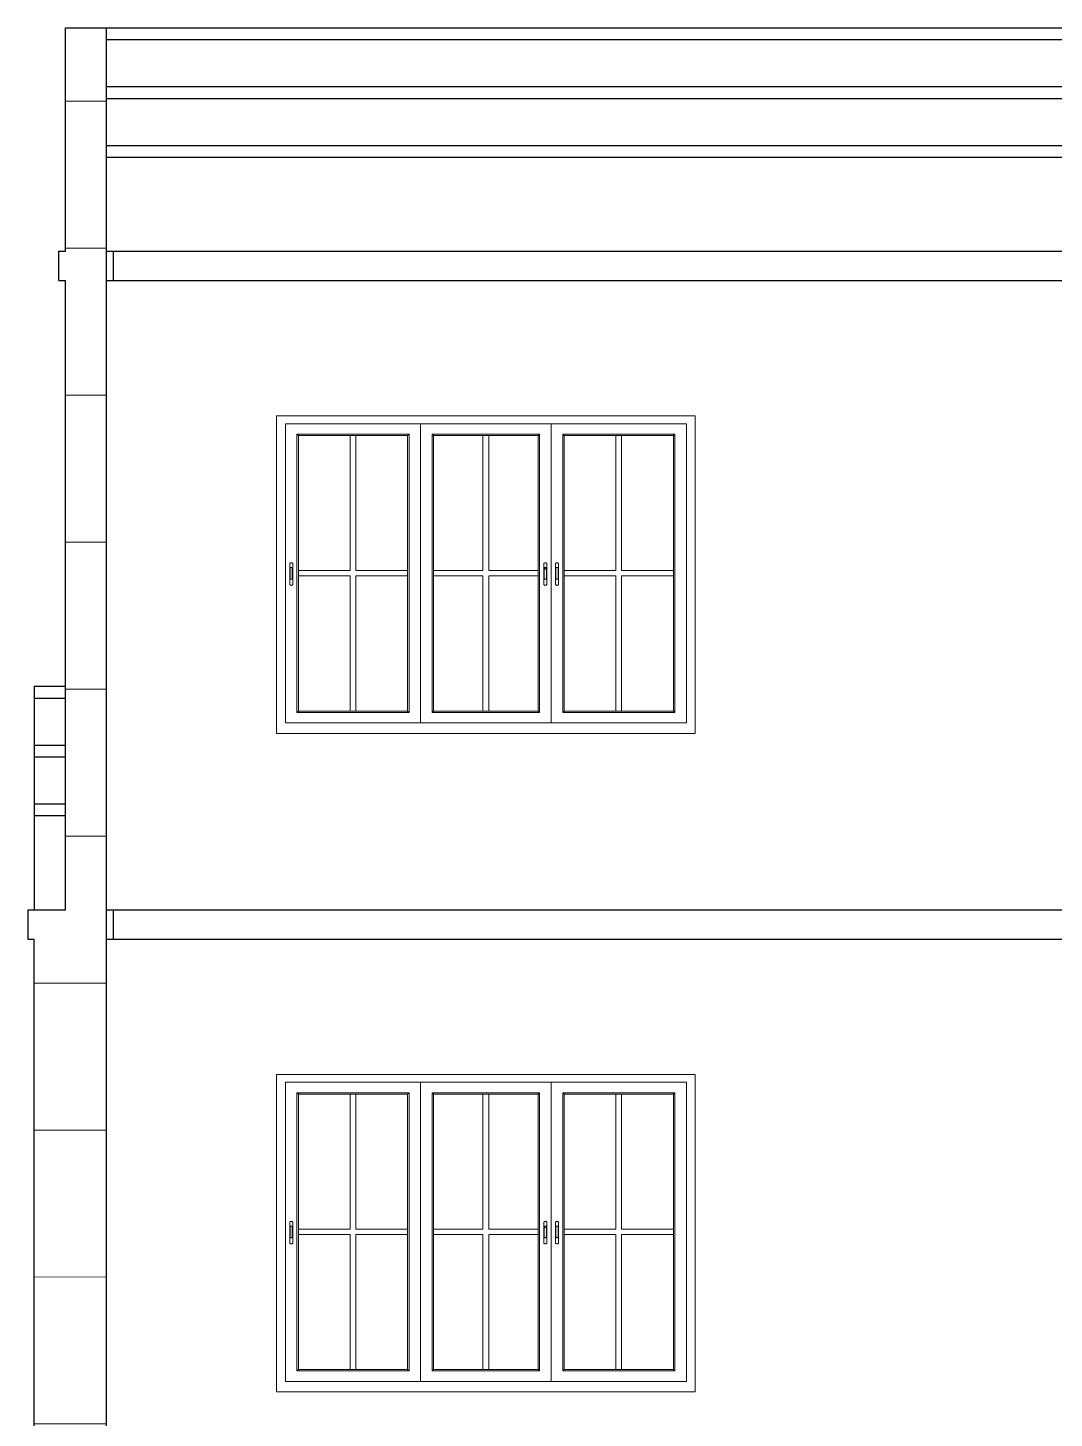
# Model space of a CAD drawing. Header units: inches. Extents: x -5142662 to -4941318, y -3361958 to -3160563.
# Drawn here: x -4998913.4 to -4998738.8, y -3261000.4 to -3260763.9 of the extents above; entities that cross this region are included whole.
import ezdxf

# ---------------------------------------------------------------- set-up
doc = ezdxf.new("R2010")
doc.units = ezdxf.units.IN
doc.header["$LTSCALE"] = 2
doc.header["$MEASUREMENT"] = 0
doc.linetypes.add('ACAD_ISO02W100', pattern=[15, 12, -3])
doc.layers.get('0').update_dxf_attribs({"linetype": 'CONTINUOUS'})
doc.layers.add('HATCH', color=60, linetype='ACAD_ISO02W100', lineweight=13)
doc.layers.add('window', color=4, linetype='CONTINUOUS', lineweight=13)

msp = doc.modelspace()

# ---------------------------------------------------------------- hatches: boundary and pattern name
at = {"layer": 'HATCH', "transparency": 33554661}
h = msp.add_hatch(dxfattribs=at)
h.set_pattern_fill('ANSI37', color=256, scale=200, angle=45)
h.set_pattern_definition([(90, (6503.708, 1998.61), (-25, 0), []), (180, (6503.708, 1998.61), (-4e-15, -25), [])])
h.paths.add_polyline_path([(-4998900, -3260913.91), (-4998900, -3260763.91), (-4998907.01, -3260763.91), (-4998907.01, -3260801.91), (-4998908.12, -3260801.91), (-4998908.12, -3260806.91), (-4998907.01, -3260806.91), (-4998907.01, -3260913.91), (-4998913.41, -3260913.91), (-4998913.41, -3260918.91), (-4998912.31, -3260918.91), (-4998912.31, -3261025.91), (-4998912.31, -3261137.91), (-4998900, -3261137.91), (-4998900, -3261025.91)])

# ---------------------------------------------------------------- linework, layer by layer
at = {"ltscale": 0.5}
for p, q in [((-4998907.01, -3260801.91), (-4998907.01, -3260763.91)), ((-4998907.01, -3260763.91), (-4998568.28, -3260763.91)), ((-4998900, -3260801.91), (-4998900, -3260763.91)), ((-4998900, -3260765.91), (-4998568.28, -3260765.91)), ((-4998900, -3260773.91), (-4998568.28, -3260773.91)), ((-4998900, -3260775.91), (-4998568.28, -3260775.91)), ((-4998900, -3260783.91), (-4998568.28, -3260783.91)), ((-4998900, -3260785.91), (-4998568.28, -3260785.91)), ((-4998908.12, -3260801.91), (-4998907.01, -3260801.91)), ((-4998908.12, -3260806.91), (-4998908.12, -3260801.91)), ((-4998900, -3260801.91), (-4998564.1, -3260801.91)), ((-4998900, -3260913.91), (-4998900, -3260801.91)), ((-4998898.89, -3260801.91), (-4998898.89, -3260806.91)), ((-4998908.12, -3260806.91), (-4998907.01, -3260806.91)), ((-4998907.01, -3260913.91), (-4998907.01, -3260806.91)), ((-4998900, -3260806.91), (-4998564.1, -3260806.91)), ((-4998912.31, -3260875.91), (-4998907.01, -3260875.91)), ((-4998912.31, -3260875.91), (-4998912.31, -3260913.91)), ((-4998912.31, -3260877.91), (-4998907.01, -3260877.91)), ((-4998912.31, -3260885.91), (-4998907.01, -3260885.91)), ((-4998912.31, -3260887.91), (-4998907.01, -3260887.91)), ((-4998912.31, -3260895.91), (-4998907.01, -3260895.91)), ((-4998912.31, -3260897.91), (-4998907.01, -3260897.91)), ((-4998913.41, -3260913.91), (-4998907.01, -3260913.91)), ((-4998913.41, -3260913.91), (-4998913.41, -3260918.91)), ((-4998900, -3260913.91), (-4998564.1, -3260913.91)), ((-4998900, -3261025.91), (-4998900, -3260913.91)), ((-4998898.89, -3260913.91), (-4998898.89, -3260918.91)), ((-4998913.41, -3260918.91), (-4998912.31, -3260918.91)), ((-4998912.31, -3261025.91), (-4998912.31, -3260918.91)), ((-4998900, -3260918.91), (-4998564.1, -3260918.91))]:
    msp.add_line(p, q, dxfattribs=at)
at = {"layer": 'window'}
for p, q in [((-4998871.08, -3260883.91), (-4998871.08, -3260829.91)), ((-4998799.85, -3260829.91), (-4998871.08, -3260829.91)), ((-4998869.58, -3260882.14), (-4998869.58, -3260831.25)), ((-4998801.35, -3260831.25), (-4998869.58, -3260831.25)), ((-4998846.58, -3260831.25), (-4998846.58, -3260882.14)), ((-4998824.35, -3260831.25), (-4998824.35, -3260882.14)), ((-4998801.35, -3260831.25), (-4998801.35, -3260882.14)), ((-4998799.85, -3260883.91), (-4998799.85, -3260829.91)), ((-4998867.62, -3260880.34), (-4998867.62, -3260833.05)), ((-4998867.62, -3260833.05), (-4998848.54, -3260833.05)), ((-4998867.37, -3260833.27), (-4998867.62, -3260833.05)), ((-4998867.37, -3260880.11), (-4998867.37, -3260833.27)), ((-4998848.79, -3260833.27), (-4998867.37, -3260833.27)), ((-4998858.57, -3260833.27), (-4998858.57, -3260856.24)), ((-4998857.59, -3260833.27), (-4998857.59, -3260856.24)), ((-4998848.79, -3260833.27), (-4998848.54, -3260833.05)), ((-4998848.79, -3260833.27), (-4998848.79, -3260880.11)), ((-4998848.54, -3260833.05), (-4998848.54, -3260880.34)), ((-4998826.32, -3260833.05), (-4998844.62, -3260833.05)), ((-4998844.62, -3260833.05), (-4998844.62, -3260880.34)), ((-4998844.37, -3260833.27), (-4998844.62, -3260833.05)), ((-4998844.37, -3260833.27), (-4998844.37, -3260880.11)), ((-4998844.37, -3260833.27), (-4998826.56, -3260833.27)), ((-4998835.96, -3260833.27), (-4998835.96, -3260856.24)), ((-4998834.98, -3260833.27), (-4998834.98, -3260856.24)), ((-4998826.56, -3260833.27), (-4998826.32, -3260833.05)), ((-4998826.56, -3260880.11), (-4998826.56, -3260833.27)), ((-4998826.32, -3260880.34), (-4998826.32, -3260833.05)), ((-4998822.39, -3260880.34), (-4998822.39, -3260833.05)), ((-4998822.39, -3260833.05), (-4998803.32, -3260833.05)), ((-4998822.14, -3260833.27), (-4998822.39, -3260833.05)), ((-4998822.14, -3260880.11), (-4998822.14, -3260833.27)), ((-4998803.56, -3260833.27), (-4998822.14, -3260833.27)), ((-4998813.34, -3260833.27), (-4998813.34, -3260856.24)), ((-4998812.36, -3260833.27), (-4998812.36, -3260856.24)), ((-4998803.56, -3260833.27), (-4998803.32, -3260833.05)), ((-4998803.56, -3260833.27), (-4998803.56, -3260880.11)), ((-4998803.32, -3260833.05), (-4998803.32, -3260880.34)), ((-4998868.85, -3260855.09), (-4998868.84, -3260855.06)), ((-4998868.85, -3260855.12), (-4998868.84, -3260855.06)), ((-4998868.84, -3260855.06), (-4998868.82, -3260855.02)), ((-4998868.82, -3260855.02), (-4998868.8, -3260854.99)), ((-4998868.78, -3260854.97), (-4998868.8, -3260854.99)), ((-4998868.74, -3260854.95), (-4998868.78, -3260854.97)), ((-4998868.74, -3260854.95), (-4998868.71, -3260854.93)), ((-4998868.67, -3260854.91), (-4998868.71, -3260854.93)), ((-4998868.63, -3260854.91), (-4998868.67, -3260854.91)), ((-4998868.58, -3260854.9), (-4998868.63, -3260854.91)), ((-4998868.54, -3260854.91), (-4998868.58, -3260854.9)), ((-4998868.54, -3260854.91), (-4998868.5, -3260854.91)), ((-4998868.5, -3260854.91), (-4998868.46, -3260854.93)), ((-4998868.46, -3260854.93), (-4998868.43, -3260854.95)), ((-4998868.43, -3260854.95), (-4998868.39, -3260854.97)), ((-4998868.39, -3260854.97), (-4998868.37, -3260854.99)), ((-4998868.34, -3260855.02), (-4998868.37, -3260854.99)), ((-4998868.33, -3260855.06), (-4998868.34, -3260855.02)), ((-4998868.32, -3260855.09), (-4998868.33, -3260855.06)), ((-4998825.61, -3260855.06), (-4998825.62, -3260855.09)), ((-4998825.59, -3260855.02), (-4998825.61, -3260855.06)), ((-4998825.57, -3260854.99), (-4998825.59, -3260855.02)), ((-4998825.54, -3260854.97), (-4998825.57, -3260854.99)), ((-4998825.51, -3260854.95), (-4998825.54, -3260854.97)), ((-4998825.47, -3260854.93), (-4998825.51, -3260854.95)), ((-4998825.43, -3260854.91), (-4998825.47, -3260854.93)), ((-4998825.39, -3260854.91), (-4998825.43, -3260854.91)), ((-4998825.35, -3260854.9), (-4998825.39, -3260854.91)), ((-4998825.31, -3260854.91), (-4998825.35, -3260854.9)), ((-4998825.27, -3260854.91), (-4998825.31, -3260854.91)), ((-4998825.23, -3260854.93), (-4998825.27, -3260854.91)), ((-4998825.19, -3260854.95), (-4998825.23, -3260854.93)), ((-4998825.16, -3260854.97), (-4998825.19, -3260854.95)), ((-4998825.13, -3260854.99), (-4998825.16, -3260854.97)), ((-4998825.11, -3260855.02), (-4998825.13, -3260854.99)), ((-4998825.09, -3260855.06), (-4998825.11, -3260855.02)), ((-4998825.08, -3260855.09), (-4998825.09, -3260855.06)), ((-4998825.08, -3260855.12), (-4998825.09, -3260855.06)), ((-4998823.63, -3260855.12), (-4998823.61, -3260855.06)), ((-4998823.62, -3260855.09), (-4998823.61, -3260855.06)), ((-4998823.61, -3260855.06), (-4998823.6, -3260855.02)), ((-4998823.6, -3260855.02), (-4998823.58, -3260854.99)), ((-4998823.55, -3260854.97), (-4998823.58, -3260854.99)), ((-4998823.52, -3260854.95), (-4998823.55, -3260854.97)), ((-4998823.52, -3260854.95), (-4998823.48, -3260854.93)), ((-4998823.44, -3260854.91), (-4998823.48, -3260854.93)), ((-4998823.4, -3260854.91), (-4998823.44, -3260854.91)), ((-4998823.36, -3260854.9), (-4998823.4, -3260854.91)), ((-4998823.32, -3260854.91), (-4998823.36, -3260854.9)), ((-4998823.32, -3260854.91), (-4998823.27, -3260854.91)), ((-4998823.27, -3260854.91), (-4998823.23, -3260854.93)), ((-4998823.23, -3260854.93), (-4998823.2, -3260854.95)), ((-4998823.2, -3260854.95), (-4998823.17, -3260854.97)), ((-4998823.17, -3260854.97), (-4998823.14, -3260854.99)), ((-4998823.12, -3260855.02), (-4998823.14, -3260854.99)), ((-4998823.1, -3260855.06), (-4998823.12, -3260855.02)), ((-4998823.09, -3260855.09), (-4998823.1, -3260855.06)), ((-4998868.85, -3260855.12), (-4998868.85, -3260855.09)), ((-4998868.85, -3260858.52), (-4998868.85, -3260855.12)), ((-4998868.76, -3260855.82), (-4998868.77, -3260855.84)), ((-4998868.77, -3260855.84), (-4998868.77, -3260857.55)), ((-4998868.75, -3260855.78), (-4998868.76, -3260855.8)), ((-4998868.76, -3260855.8), (-4998868.76, -3260855.82)), ((-4998868.73, -3260855.76), (-4998868.75, -3260855.78)), ((-4998868.71, -3260855.74), (-4998868.73, -3260855.76)), ((-4998868.69, -3260855.72), (-4998868.71, -3260855.74)), ((-4998868.67, -3260855.71), (-4998868.69, -3260855.72)), ((-4998868.64, -3260855.7), (-4998868.67, -3260855.71)), ((-4998868.61, -3260855.7), (-4998868.64, -3260855.7)), ((-4998868.58, -3260855.69), (-4998868.61, -3260855.7)), ((-4998868.56, -3260855.7), (-4998868.58, -3260855.69)), ((-4998868.53, -3260855.7), (-4998868.56, -3260855.7)), ((-4998868.5, -3260855.71), (-4998868.53, -3260855.7)), ((-4998868.48, -3260855.72), (-4998868.5, -3260855.71)), ((-4998868.46, -3260855.74), (-4998868.48, -3260855.72)), ((-4998868.44, -3260855.76), (-4998868.46, -3260855.74)), ((-4998868.42, -3260855.78), (-4998868.44, -3260855.76)), ((-4998868.41, -3260855.8), (-4998868.42, -3260855.78)), ((-4998868.41, -3260855.82), (-4998868.41, -3260855.8)), ((-4998868.4, -3260855.84), (-4998868.41, -3260855.82)), ((-4998868.4, -3260857.55), (-4998868.4, -3260855.84)), ((-4998868.32, -3260855.09), (-4998868.31, -3260855.12)), ((-4998868.31, -3260855.12), (-4998868.31, -3260858.52)), ((-4998867.37, -3260856.24), (-4998858.57, -3260856.24)), ((-4998867.37, -3260857.14), (-4998858.57, -3260857.14)), ((-4998858.57, -3260857.14), (-4998858.57, -3260880.11)), ((-4998857.59, -3260856.24), (-4998848.79, -3260856.24)), ((-4998857.59, -3260857.14), (-4998848.79, -3260857.14)), ((-4998857.59, -3260857.14), (-4998857.59, -3260880.11)), ((-4998835.96, -3260856.24), (-4998844.37, -3260856.24)), ((-4998835.96, -3260857.14), (-4998844.37, -3260857.14)), ((-4998835.96, -3260857.14), (-4998835.96, -3260880.11)), ((-4998826.56, -3260856.24), (-4998834.98, -3260856.24)), ((-4998834.98, -3260857.14), (-4998834.98, -3260880.11)), ((-4998826.56, -3260857.14), (-4998834.98, -3260857.14)), ((-4998825.62, -3260855.09), (-4998825.62, -3260855.12)), ((-4998825.62, -3260855.12), (-4998825.62, -3260858.52)), ((-4998825.53, -3260855.82), (-4998825.52, -3260855.8)), ((-4998825.53, -3260855.84), (-4998825.53, -3260855.82)), ((-4998825.53, -3260856.09), (-4998825.53, -3260855.84)), ((-4998825.53, -3260856.07), (-4998825.52, -3260856.05)), ((-4998825.53, -3260856.09), (-4998825.53, -3260856.07)), ((-4998825.53, -3260857.55), (-4998825.53, -3260856.09)), ((-4998825.52, -3260855.8), (-4998825.51, -3260855.78)), ((-4998825.52, -3260856.05), (-4998825.51, -3260856.02)), ((-4998825.51, -3260855.78), (-4998825.5, -3260855.76)), ((-4998825.51, -3260856.02), (-4998825.5, -3260856)), ((-4998825.5, -3260855.76), (-4998825.48, -3260855.74)), ((-4998825.5, -3260856), (-4998825.48, -3260855.99)), ((-4998825.48, -3260855.74), (-4998825.46, -3260855.72)), ((-4998825.48, -3260855.99), (-4998825.46, -3260855.97)), ((-4998825.46, -3260855.72), (-4998825.43, -3260855.71)), ((-4998825.46, -3260855.97), (-4998825.43, -3260855.96)), ((-4998825.43, -3260855.71), (-4998825.4, -3260855.7)), ((-4998825.43, -3260855.96), (-4998825.4, -3260855.95)), ((-4998825.4, -3260855.7), (-4998825.38, -3260855.7)), ((-4998825.4, -3260855.95), (-4998825.38, -3260855.94)), ((-4998825.38, -3260855.7), (-4998825.35, -3260855.69)), ((-4998825.38, -3260855.94), (-4998825.35, -3260855.94)), ((-4998825.35, -3260855.69), (-4998825.32, -3260855.7)), ((-4998825.35, -3260855.94), (-4998825.32, -3260855.94)), ((-4998825.32, -3260855.7), (-4998825.29, -3260855.7)), ((-4998825.32, -3260855.94), (-4998825.29, -3260855.95)), ((-4998825.29, -3260855.7), (-4998825.27, -3260855.71)), ((-4998825.29, -3260855.95), (-4998825.27, -3260855.96)), ((-4998825.27, -3260855.71), (-4998825.24, -3260855.72)), ((-4998825.27, -3260855.96), (-4998825.24, -3260855.97)), ((-4998825.24, -3260855.72), (-4998825.22, -3260855.74)), ((-4998825.24, -3260855.97), (-4998825.22, -3260855.99)), ((-4998825.22, -3260855.74), (-4998825.2, -3260855.76)), ((-4998825.22, -3260855.99), (-4998825.2, -3260856)), ((-4998825.2, -3260855.76), (-4998825.19, -3260855.78)), ((-4998825.2, -3260856), (-4998825.19, -3260856.02)), ((-4998825.19, -3260855.78), (-4998825.18, -3260855.8)), ((-4998825.19, -3260856.02), (-4998825.18, -3260856.05)), ((-4998825.18, -3260855.8), (-4998825.17, -3260855.82)), ((-4998825.18, -3260856.05), (-4998825.17, -3260856.07)), ((-4998825.17, -3260855.82), (-4998825.17, -3260855.84)), ((-4998825.17, -3260857.55), (-4998825.17, -3260855.84)), ((-4998825.17, -3260856.07), (-4998825.17, -3260856.09)), ((-4998825.08, -3260855.12), (-4998825.08, -3260855.09)), ((-4998825.08, -3260858.52), (-4998825.08, -3260855.12)), ((-4998823.63, -3260855.12), (-4998823.62, -3260855.09)), ((-4998823.63, -3260858.52), (-4998823.63, -3260855.12)), ((-4998823.53, -3260855.8), (-4998823.54, -3260855.82)), ((-4998823.54, -3260855.82), (-4998823.54, -3260855.84)), ((-4998823.54, -3260855.84), (-4998823.54, -3260857.55)), ((-4998823.52, -3260855.78), (-4998823.53, -3260855.8)), ((-4998823.5, -3260855.76), (-4998823.52, -3260855.78)), ((-4998823.49, -3260855.74), (-4998823.5, -3260855.76)), ((-4998823.46, -3260855.72), (-4998823.49, -3260855.74)), ((-4998823.44, -3260855.71), (-4998823.46, -3260855.72)), ((-4998823.41, -3260855.7), (-4998823.44, -3260855.71)), ((-4998823.39, -3260855.7), (-4998823.41, -3260855.7)), ((-4998823.36, -3260855.69), (-4998823.39, -3260855.7)), ((-4998823.33, -3260855.7), (-4998823.36, -3260855.69)), ((-4998823.3, -3260855.7), (-4998823.33, -3260855.7)), ((-4998823.28, -3260855.71), (-4998823.3, -3260855.7)), ((-4998823.25, -3260855.72), (-4998823.28, -3260855.71)), ((-4998823.23, -3260855.74), (-4998823.25, -3260855.72)), ((-4998823.21, -3260855.76), (-4998823.23, -3260855.74)), ((-4998823.2, -3260855.78), (-4998823.21, -3260855.76)), ((-4998823.18, -3260855.8), (-4998823.2, -3260855.78)), ((-4998823.18, -3260855.82), (-4998823.18, -3260855.8)), ((-4998823.18, -3260855.84), (-4998823.18, -3260855.82)), ((-4998823.18, -3260857.55), (-4998823.18, -3260855.84)), ((-4998823.09, -3260855.09), (-4998823.09, -3260855.12)), ((-4998823.09, -3260855.12), (-4998823.09, -3260858.52)), ((-4998822.14, -3260856.24), (-4998813.34, -3260856.24)), ((-4998822.14, -3260857.14), (-4998813.34, -3260857.14)), ((-4998813.34, -3260857.14), (-4998813.34, -3260880.11)), ((-4998812.36, -3260856.24), (-4998803.56, -3260856.24)), ((-4998812.36, -3260857.14), (-4998803.56, -3260857.14)), ((-4998812.36, -3260857.14), (-4998812.36, -3260880.11)), ((-4998868.85, -3260858.55), (-4998868.85, -3260858.52)), ((-4998868.84, -3260858.58), (-4998868.85, -3260858.55)), ((-4998868.84, -3260858.58), (-4998868.82, -3260858.62)), ((-4998868.82, -3260858.62), (-4998868.8, -3260858.65)), ((-4998868.8, -3260858.65), (-4998868.78, -3260858.67)), ((-4998868.74, -3260858.69), (-4998868.78, -3260858.67)), ((-4998868.76, -3260857.57), (-4998868.77, -3260857.55)), ((-4998868.76, -3260857.6), (-4998868.76, -3260857.57)), ((-4998868.75, -3260857.62), (-4998868.76, -3260857.6)), ((-4998868.73, -3260857.64), (-4998868.75, -3260857.62)), ((-4998868.71, -3260858.71), (-4998868.74, -3260858.69)), ((-4998868.71, -3260857.65), (-4998868.73, -3260857.64)), ((-4998868.69, -3260857.67), (-4998868.71, -3260857.65)), ((-4998868.71, -3260858.71), (-4998868.67, -3260858.73)), ((-4998868.67, -3260857.68), (-4998868.69, -3260857.67)), ((-4998868.64, -3260857.69), (-4998868.67, -3260857.68)), ((-4998868.63, -3260858.73), (-4998868.67, -3260858.73)), ((-4998868.61, -3260857.7), (-4998868.64, -3260857.69)), ((-4998868.58, -3260858.74), (-4998868.63, -3260858.73)), ((-4998868.58, -3260857.7), (-4998868.61, -3260857.7)), ((-4998868.56, -3260857.7), (-4998868.58, -3260857.7)), ((-4998868.58, -3260858.74), (-4998868.54, -3260858.73)), ((-4998868.53, -3260857.69), (-4998868.56, -3260857.7)), ((-4998868.54, -3260858.73), (-4998868.5, -3260858.73)), ((-4998868.5, -3260857.68), (-4998868.53, -3260857.69)), ((-4998868.48, -3260857.67), (-4998868.5, -3260857.68)), ((-4998868.46, -3260858.71), (-4998868.5, -3260858.73)), ((-4998868.46, -3260857.65), (-4998868.48, -3260857.67)), ((-4998868.44, -3260857.64), (-4998868.46, -3260857.65)), ((-4998868.43, -3260858.69), (-4998868.46, -3260858.71)), ((-4998868.42, -3260857.62), (-4998868.44, -3260857.64)), ((-4998868.43, -3260858.69), (-4998868.39, -3260858.67)), ((-4998868.41, -3260857.6), (-4998868.42, -3260857.62)), ((-4998868.4, -3260857.55), (-4998868.41, -3260857.57)), ((-4998868.41, -3260857.57), (-4998868.41, -3260857.6)), ((-4998868.39, -3260858.67), (-4998868.37, -3260858.65)), ((-4998868.37, -3260858.65), (-4998868.34, -3260858.62)), ((-4998868.33, -3260858.58), (-4998868.34, -3260858.62)), ((-4998868.31, -3260858.52), (-4998868.33, -3260858.58)), ((-4998868.32, -3260858.55), (-4998868.33, -3260858.58)), ((-4998868.32, -3260858.55), (-4998868.31, -3260858.52)), ((-4998825.62, -3260858.55), (-4998825.62, -3260858.52)), ((-4998825.62, -3260858.52), (-4998825.61, -3260858.58)), ((-4998825.62, -3260858.55), (-4998825.61, -3260858.58)), ((-4998825.61, -3260858.58), (-4998825.59, -3260858.62)), ((-4998825.59, -3260858.62), (-4998825.57, -3260858.65)), ((-4998825.57, -3260858.65), (-4998825.54, -3260858.67)), ((-4998825.54, -3260858.67), (-4998825.51, -3260858.69)), ((-4998825.53, -3260857.55), (-4998825.53, -3260857.57)), ((-4998825.53, -3260857.57), (-4998825.52, -3260857.6)), ((-4998825.52, -3260857.6), (-4998825.51, -3260857.62)), ((-4998825.51, -3260857.62), (-4998825.5, -3260857.64)), ((-4998825.51, -3260858.69), (-4998825.47, -3260858.71)), ((-4998825.5, -3260857.64), (-4998825.48, -3260857.65)), ((-4998825.48, -3260857.65), (-4998825.46, -3260857.67)), ((-4998825.47, -3260858.71), (-4998825.43, -3260858.73)), ((-4998825.46, -3260857.67), (-4998825.43, -3260857.68)), ((-4998825.43, -3260857.68), (-4998825.4, -3260857.69)), ((-4998825.43, -3260858.73), (-4998825.39, -3260858.73)), ((-4998825.4, -3260857.69), (-4998825.38, -3260857.7)), ((-4998825.39, -3260858.73), (-4998825.35, -3260858.74)), ((-4998825.38, -3260857.7), (-4998825.35, -3260857.7)), ((-4998825.35, -3260857.7), (-4998825.32, -3260857.7)), ((-4998825.35, -3260858.74), (-4998825.31, -3260858.73)), ((-4998825.32, -3260857.7), (-4998825.29, -3260857.69)), ((-4998825.31, -3260858.73), (-4998825.27, -3260858.73)), ((-4998825.29, -3260857.69), (-4998825.27, -3260857.68)), ((-4998825.27, -3260857.68), (-4998825.24, -3260857.67)), ((-4998825.27, -3260858.73), (-4998825.23, -3260858.71)), ((-4998825.24, -3260857.67), (-4998825.22, -3260857.65)), ((-4998825.23, -3260858.71), (-4998825.19, -3260858.69)), ((-4998825.22, -3260857.65), (-4998825.2, -3260857.64)), ((-4998825.2, -3260857.64), (-4998825.19, -3260857.62)), ((-4998825.19, -3260857.62), (-4998825.18, -3260857.6)), ((-4998825.19, -3260858.69), (-4998825.16, -3260858.67)), ((-4998825.18, -3260857.6), (-4998825.17, -3260857.57)), ((-4998825.17, -3260857.57), (-4998825.17, -3260857.55)), ((-4998825.16, -3260858.67), (-4998825.13, -3260858.65)), ((-4998825.13, -3260858.65), (-4998825.11, -3260858.62)), ((-4998825.11, -3260858.62), (-4998825.09, -3260858.58)), ((-4998825.09, -3260858.58), (-4998825.08, -3260858.55)), ((-4998825.08, -3260858.55), (-4998825.08, -3260858.52)), ((-4998823.62, -3260858.55), (-4998823.63, -3260858.52)), ((-4998823.61, -3260858.58), (-4998823.62, -3260858.55)), ((-4998823.61, -3260858.58), (-4998823.6, -3260858.62)), ((-4998823.6, -3260858.62), (-4998823.58, -3260858.65)), ((-4998823.58, -3260858.65), (-4998823.55, -3260858.67)), ((-4998823.52, -3260858.69), (-4998823.55, -3260858.67)), ((-4998823.54, -3260857.57), (-4998823.54, -3260857.55)), ((-4998823.53, -3260857.6), (-4998823.54, -3260857.57)), ((-4998823.52, -3260857.62), (-4998823.53, -3260857.6)), ((-4998823.5, -3260857.64), (-4998823.52, -3260857.62)), ((-4998823.48, -3260858.71), (-4998823.52, -3260858.69)), ((-4998823.49, -3260857.65), (-4998823.5, -3260857.64)), ((-4998823.46, -3260857.67), (-4998823.49, -3260857.65)), ((-4998823.48, -3260858.71), (-4998823.44, -3260858.73)), ((-4998823.44, -3260857.68), (-4998823.46, -3260857.67)), ((-4998823.41, -3260857.69), (-4998823.44, -3260857.68)), ((-4998823.4, -3260858.73), (-4998823.44, -3260858.73)), ((-4998823.39, -3260857.7), (-4998823.41, -3260857.69)), ((-4998823.36, -3260858.74), (-4998823.4, -3260858.73)), ((-4998823.36, -3260857.7), (-4998823.39, -3260857.7)), ((-4998823.33, -3260857.7), (-4998823.36, -3260857.7)), ((-4998823.36, -3260858.74), (-4998823.32, -3260858.73)), ((-4998823.3, -3260857.69), (-4998823.33, -3260857.7)), ((-4998823.32, -3260858.73), (-4998823.27, -3260858.73)), ((-4998823.28, -3260857.68), (-4998823.3, -3260857.69)), ((-4998823.25, -3260857.67), (-4998823.28, -3260857.68)), ((-4998823.23, -3260858.71), (-4998823.27, -3260858.73)), ((-4998823.23, -3260857.65), (-4998823.25, -3260857.67)), ((-4998823.21, -3260857.64), (-4998823.23, -3260857.65)), ((-4998823.2, -3260858.69), (-4998823.23, -3260858.71)), ((-4998823.2, -3260857.62), (-4998823.21, -3260857.64)), ((-4998823.18, -3260857.6), (-4998823.2, -3260857.62)), ((-4998823.2, -3260858.69), (-4998823.17, -3260858.67)), ((-4998823.18, -3260857.55), (-4998823.18, -3260857.57)), ((-4998823.18, -3260857.57), (-4998823.18, -3260857.6)), ((-4998823.17, -3260858.67), (-4998823.14, -3260858.65)), ((-4998823.14, -3260858.65), (-4998823.12, -3260858.62)), ((-4998823.1, -3260858.58), (-4998823.12, -3260858.62)), ((-4998823.09, -3260858.52), (-4998823.1, -3260858.58)), ((-4998823.09, -3260858.55), (-4998823.1, -3260858.58)), ((-4998823.09, -3260858.55), (-4998823.09, -3260858.52)), ((-4998867.62, -3260880.34), (-4998867.37, -3260880.11)), ((-4998848.54, -3260880.34), (-4998867.62, -3260880.34)), ((-4998848.79, -3260880.11), (-4998867.37, -3260880.11)), ((-4998848.79, -3260880.11), (-4998848.54, -3260880.34)), ((-4998844.37, -3260880.11), (-4998844.62, -3260880.34)), ((-4998844.62, -3260880.34), (-4998826.32, -3260880.34)), ((-4998844.37, -3260880.11), (-4998826.56, -3260880.11)), ((-4998826.32, -3260880.34), (-4998826.56, -3260880.11)), ((-4998822.39, -3260880.34), (-4998822.14, -3260880.11)), ((-4998803.32, -3260880.34), (-4998822.39, -3260880.34)), ((-4998803.56, -3260880.11), (-4998822.14, -3260880.11)), ((-4998803.56, -3260880.11), (-4998803.32, -3260880.34)), ((-4998869.58, -3260882.14), (-4998846.58, -3260882.14)), ((-4998824.35, -3260882.14), (-4998846.58, -3260882.14)), ((-4998824.35, -3260882.14), (-4998801.35, -3260882.14)), ((-4998799.85, -3260883.91), (-4998871.08, -3260883.91)), ((-4998871.08, -3260995.91), (-4998871.08, -3260941.91)), ((-4998799.85, -3260941.91), (-4998871.08, -3260941.91)), ((-4998799.85, -3260995.91), (-4998799.85, -3260941.91)), ((-4998869.58, -3260994.14), (-4998869.58, -3260943.25)), ((-4998801.35, -3260943.25), (-4998869.58, -3260943.25)), ((-4998846.58, -3260943.25), (-4998846.58, -3260994.14)), ((-4998824.35, -3260943.25), (-4998824.35, -3260994.14)), ((-4998801.35, -3260943.25), (-4998801.35, -3260994.14)), ((-4998867.62, -3260992.34), (-4998867.62, -3260945.05)), ((-4998867.62, -3260945.05), (-4998848.54, -3260945.05)), ((-4998867.37, -3260945.27), (-4998867.62, -3260945.05)), ((-4998867.37, -3260992.11), (-4998867.37, -3260945.27)), ((-4998848.79, -3260945.27), (-4998867.37, -3260945.27)), ((-4998858.57, -3260945.27), (-4998858.57, -3260968.24)), ((-4998857.59, -3260945.27), (-4998857.59, -3260968.24)), ((-4998848.79, -3260945.27), (-4998848.54, -3260945.05)), ((-4998848.79, -3260945.27), (-4998848.79, -3260992.11)), ((-4998848.54, -3260945.05), (-4998848.54, -3260992.34)), ((-4998826.32, -3260945.05), (-4998844.62, -3260945.05)), ((-4998844.62, -3260945.05), (-4998844.62, -3260992.34)), ((-4998844.37, -3260945.27), (-4998844.62, -3260945.05)), ((-4998844.37, -3260945.27), (-4998844.37, -3260992.11)), ((-4998844.37, -3260945.27), (-4998826.56, -3260945.27)), ((-4998835.96, -3260945.27), (-4998835.96, -3260968.24)), ((-4998834.98, -3260945.27), (-4998834.98, -3260968.24)), ((-4998826.56, -3260945.27), (-4998826.32, -3260945.05)), ((-4998826.56, -3260992.11), (-4998826.56, -3260945.27)), ((-4998826.32, -3260992.34), (-4998826.32, -3260945.05)), ((-4998822.39, -3260992.34), (-4998822.39, -3260945.05)), ((-4998822.39, -3260945.05), (-4998803.32, -3260945.05)), ((-4998822.14, -3260945.27), (-4998822.39, -3260945.05)), ((-4998822.14, -3260992.11), (-4998822.14, -3260945.27)), ((-4998803.56, -3260945.27), (-4998822.14, -3260945.27)), ((-4998813.34, -3260945.27), (-4998813.34, -3260968.24)), ((-4998812.36, -3260945.27), (-4998812.36, -3260968.24)), ((-4998803.56, -3260945.27), (-4998803.32, -3260945.05)), ((-4998803.56, -3260945.27), (-4998803.56, -3260992.11)), ((-4998803.32, -3260945.05), (-4998803.32, -3260992.34)), ((-4998868.85, -3260967.09), (-4998868.84, -3260967.06)), ((-4998868.85, -3260967.12), (-4998868.84, -3260967.06)), ((-4998868.85, -3260967.12), (-4998868.85, -3260967.09)), ((-4998868.85, -3260970.52), (-4998868.85, -3260967.12)), ((-4998868.84, -3260967.06), (-4998868.82, -3260967.02)), ((-4998868.82, -3260967.02), (-4998868.8, -3260966.99)), ((-4998868.78, -3260966.97), (-4998868.8, -3260966.99)), ((-4998868.74, -3260966.95), (-4998868.78, -3260966.97)), ((-4998868.76, -3260967.82), (-4998868.77, -3260967.84)), ((-4998868.77, -3260967.84), (-4998868.77, -3260969.55)), ((-4998868.75, -3260967.78), (-4998868.76, -3260967.8)), ((-4998868.76, -3260967.8), (-4998868.76, -3260967.82)), ((-4998868.73, -3260967.76), (-4998868.75, -3260967.78)), ((-4998868.74, -3260966.95), (-4998868.71, -3260966.93)), ((-4998868.71, -3260967.74), (-4998868.73, -3260967.76)), ((-4998868.67, -3260966.91), (-4998868.71, -3260966.93)), ((-4998868.69, -3260967.72), (-4998868.71, -3260967.74)), ((-4998868.67, -3260967.71), (-4998868.69, -3260967.72)), ((-4998868.63, -3260966.91), (-4998868.67, -3260966.91)), ((-4998868.64, -3260967.7), (-4998868.67, -3260967.71)), ((-4998868.61, -3260967.7), (-4998868.64, -3260967.7)), ((-4998868.58, -3260966.9), (-4998868.63, -3260966.91)), ((-4998868.58, -3260967.69), (-4998868.61, -3260967.7)), ((-4998868.54, -3260966.91), (-4998868.58, -3260966.9)), ((-4998868.56, -3260967.7), (-4998868.58, -3260967.69)), ((-4998868.53, -3260967.7), (-4998868.56, -3260967.7)), ((-4998868.54, -3260966.91), (-4998868.5, -3260966.91)), ((-4998868.5, -3260967.71), (-4998868.53, -3260967.7)), ((-4998868.5, -3260966.91), (-4998868.46, -3260966.93)), ((-4998868.48, -3260967.72), (-4998868.5, -3260967.71)), ((-4998868.46, -3260967.74), (-4998868.48, -3260967.72)), ((-4998868.46, -3260966.93), (-4998868.43, -3260966.95)), ((-4998868.44, -3260967.76), (-4998868.46, -3260967.74)), ((-4998868.42, -3260967.78), (-4998868.44, -3260967.76)), ((-4998868.43, -3260966.95), (-4998868.39, -3260966.97)), ((-4998868.41, -3260967.8), (-4998868.42, -3260967.78)), ((-4998868.41, -3260967.82), (-4998868.41, -3260967.8)), ((-4998868.4, -3260967.84), (-4998868.41, -3260967.82)), ((-4998868.4, -3260969.55), (-4998868.4, -3260967.84)), ((-4998868.39, -3260966.97), (-4998868.37, -3260966.99)), ((-4998868.34, -3260967.02), (-4998868.37, -3260966.99)), ((-4998868.33, -3260967.06), (-4998868.34, -3260967.02)), ((-4998868.32, -3260967.09), (-4998868.33, -3260967.06)), ((-4998868.32, -3260967.09), (-4998868.31, -3260967.12)), ((-4998868.31, -3260967.12), (-4998868.31, -3260970.52)), ((-4998867.37, -3260968.24), (-4998858.57, -3260968.24)), ((-4998857.59, -3260968.24), (-4998848.79, -3260968.24)), ((-4998835.96, -3260968.24), (-4998844.37, -3260968.24)), ((-4998826.56, -3260968.24), (-4998834.98, -3260968.24)), ((-4998825.61, -3260967.06), (-4998825.62, -3260967.09)), ((-4998825.62, -3260967.09), (-4998825.62, -3260967.12)), ((-4998825.62, -3260967.12), (-4998825.62, -3260970.52)), ((-4998825.59, -3260967.02), (-4998825.61, -3260967.06)), ((-4998825.57, -3260966.99), (-4998825.59, -3260967.02)), ((-4998825.54, -3260966.97), (-4998825.57, -3260966.99)), ((-4998825.51, -3260966.95), (-4998825.54, -3260966.97)), ((-4998825.53, -3260967.82), (-4998825.52, -3260967.8)), ((-4998825.53, -3260967.84), (-4998825.53, -3260967.82)), ((-4998825.53, -3260968.09), (-4998825.53, -3260967.84)), ((-4998825.53, -3260968.07), (-4998825.52, -3260968.05)), ((-4998825.53, -3260968.09), (-4998825.53, -3260968.07)), ((-4998825.53, -3260969.55), (-4998825.53, -3260968.09)), ((-4998825.52, -3260967.8), (-4998825.51, -3260967.78)), ((-4998825.52, -3260968.05), (-4998825.51, -3260968.02)), ((-4998825.47, -3260966.93), (-4998825.51, -3260966.95)), ((-4998825.51, -3260967.78), (-4998825.5, -3260967.76)), ((-4998825.51, -3260968.02), (-4998825.5, -3260968)), ((-4998825.5, -3260967.76), (-4998825.48, -3260967.74)), ((-4998825.5, -3260968), (-4998825.48, -3260967.99)), ((-4998825.48, -3260967.74), (-4998825.46, -3260967.72)), ((-4998825.48, -3260967.99), (-4998825.46, -3260967.97)), ((-4998825.43, -3260966.91), (-4998825.47, -3260966.93)), ((-4998825.46, -3260967.72), (-4998825.43, -3260967.71)), ((-4998825.46, -3260967.97), (-4998825.43, -3260967.96)), ((-4998825.39, -3260966.91), (-4998825.43, -3260966.91)), ((-4998825.43, -3260967.71), (-4998825.4, -3260967.7)), ((-4998825.43, -3260967.96), (-4998825.4, -3260967.95)), ((-4998825.4, -3260967.7), (-4998825.38, -3260967.7)), ((-4998825.4, -3260967.95), (-4998825.38, -3260967.94)), ((-4998825.35, -3260966.9), (-4998825.39, -3260966.91)), ((-4998825.38, -3260967.7), (-4998825.35, -3260967.69)), ((-4998825.38, -3260967.94), (-4998825.35, -3260967.94)), ((-4998825.31, -3260966.91), (-4998825.35, -3260966.9)), ((-4998825.35, -3260967.69), (-4998825.32, -3260967.7)), ((-4998825.35, -3260967.94), (-4998825.32, -3260967.94)), ((-4998825.32, -3260967.7), (-4998825.29, -3260967.7)), ((-4998825.32, -3260967.94), (-4998825.29, -3260967.95)), ((-4998825.27, -3260966.91), (-4998825.31, -3260966.91)), ((-4998825.29, -3260967.7), (-4998825.27, -3260967.71)), ((-4998825.29, -3260967.95), (-4998825.27, -3260967.96)), ((-4998825.23, -3260966.93), (-4998825.27, -3260966.91)), ((-4998825.27, -3260967.71), (-4998825.24, -3260967.72)), ((-4998825.27, -3260967.96), (-4998825.24, -3260967.97)), ((-4998825.24, -3260967.72), (-4998825.22, -3260967.74)), ((-4998825.24, -3260967.97), (-4998825.22, -3260967.99)), ((-4998825.19, -3260966.95), (-4998825.23, -3260966.93)), ((-4998825.22, -3260967.74), (-4998825.2, -3260967.76)), ((-4998825.22, -3260967.99), (-4998825.2, -3260968)), ((-4998825.2, -3260967.76), (-4998825.19, -3260967.78)), ((-4998825.2, -3260968), (-4998825.19, -3260968.02)), ((-4998825.16, -3260966.97), (-4998825.19, -3260966.95)), ((-4998825.19, -3260967.78), (-4998825.18, -3260967.8)), ((-4998825.19, -3260968.02), (-4998825.18, -3260968.05)), ((-4998825.18, -3260967.8), (-4998825.17, -3260967.82)), ((-4998825.18, -3260968.05), (-4998825.17, -3260968.07)), ((-4998825.17, -3260967.82), (-4998825.17, -3260967.84)), ((-4998825.17, -3260969.55), (-4998825.17, -3260967.84)), ((-4998825.17, -3260968.07), (-4998825.17, -3260968.09)), ((-4998825.13, -3260966.99), (-4998825.16, -3260966.97)), ((-4998825.11, -3260967.02), (-4998825.13, -3260966.99)), ((-4998825.09, -3260967.06), (-4998825.11, -3260967.02)), ((-4998825.08, -3260967.09), (-4998825.09, -3260967.06)), ((-4998825.08, -3260967.12), (-4998825.09, -3260967.06)), ((-4998825.08, -3260967.12), (-4998825.08, -3260967.09)), ((-4998825.08, -3260970.52), (-4998825.08, -3260967.12)), ((-4998823.63, -3260967.12), (-4998823.61, -3260967.06)), ((-4998823.63, -3260967.12), (-4998823.62, -3260967.09)), ((-4998823.63, -3260970.52), (-4998823.63, -3260967.12)), ((-4998823.62, -3260967.09), (-4998823.61, -3260967.06)), ((-4998823.61, -3260967.06), (-4998823.6, -3260967.02)), ((-4998823.6, -3260967.02), (-4998823.58, -3260966.99)), ((-4998823.55, -3260966.97), (-4998823.58, -3260966.99)), ((-4998823.52, -3260966.95), (-4998823.55, -3260966.97)), ((-4998823.53, -3260967.8), (-4998823.54, -3260967.82)), ((-4998823.54, -3260967.82), (-4998823.54, -3260967.84)), ((-4998823.54, -3260967.84), (-4998823.54, -3260969.55)), ((-4998823.52, -3260967.78), (-4998823.53, -3260967.8)), ((-4998823.52, -3260966.95), (-4998823.48, -3260966.93)), ((-4998823.5, -3260967.76), (-4998823.52, -3260967.78)), ((-4998823.49, -3260967.74), (-4998823.5, -3260967.76)), ((-4998823.46, -3260967.72), (-4998823.49, -3260967.74)), ((-4998823.44, -3260966.91), (-4998823.48, -3260966.93)), ((-4998823.44, -3260967.71), (-4998823.46, -3260967.72)), ((-4998823.4, -3260966.91), (-4998823.44, -3260966.91)), ((-4998823.41, -3260967.7), (-4998823.44, -3260967.71)), ((-4998823.39, -3260967.7), (-4998823.41, -3260967.7)), ((-4998823.36, -3260966.9), (-4998823.4, -3260966.91)), ((-4998823.36, -3260967.69), (-4998823.39, -3260967.7)), ((-4998823.32, -3260966.91), (-4998823.36, -3260966.9)), ((-4998823.33, -3260967.7), (-4998823.36, -3260967.69)), ((-4998823.3, -3260967.7), (-4998823.33, -3260967.7)), ((-4998823.32, -3260966.91), (-4998823.27, -3260966.91)), ((-4998823.28, -3260967.71), (-4998823.3, -3260967.7)), ((-4998823.25, -3260967.72), (-4998823.28, -3260967.71)), ((-4998823.27, -3260966.91), (-4998823.23, -3260966.93)), ((-4998823.23, -3260967.74), (-4998823.25, -3260967.72)), ((-4998823.23, -3260966.93), (-4998823.2, -3260966.95)), ((-4998823.21, -3260967.76), (-4998823.23, -3260967.74)), ((-4998823.2, -3260967.78), (-4998823.21, -3260967.76)), ((-4998823.2, -3260966.95), (-4998823.17, -3260966.97)), ((-4998823.18, -3260967.8), (-4998823.2, -3260967.78)), ((-4998823.18, -3260967.82), (-4998823.18, -3260967.8)), ((-4998823.18, -3260967.84), (-4998823.18, -3260967.82)), ((-4998823.18, -3260969.55), (-4998823.18, -3260967.84)), ((-4998823.17, -3260966.97), (-4998823.14, -3260966.99)), ((-4998823.12, -3260967.02), (-4998823.14, -3260966.99)), ((-4998823.1, -3260967.06), (-4998823.12, -3260967.02)), ((-4998823.09, -3260967.09), (-4998823.1, -3260967.06)), ((-4998823.09, -3260967.09), (-4998823.09, -3260967.12)), ((-4998823.09, -3260967.12), (-4998823.09, -3260970.52)), ((-4998822.14, -3260968.24), (-4998813.34, -3260968.24)), ((-4998812.36, -3260968.24), (-4998803.56, -3260968.24)), ((-4998868.85, -3260970.55), (-4998868.85, -3260970.52)), ((-4998868.84, -3260970.58), (-4998868.85, -3260970.55)), ((-4998868.84, -3260970.58), (-4998868.82, -3260970.62)), ((-4998868.82, -3260970.62), (-4998868.8, -3260970.65)), ((-4998868.8, -3260970.65), (-4998868.78, -3260970.67)), ((-4998868.74, -3260970.69), (-4998868.78, -3260970.67)), ((-4998868.76, -3260969.57), (-4998868.77, -3260969.55)), ((-4998868.76, -3260969.6), (-4998868.76, -3260969.57)), ((-4998868.75, -3260969.62), (-4998868.76, -3260969.6)), ((-4998868.73, -3260969.64), (-4998868.75, -3260969.62)), ((-4998868.71, -3260970.71), (-4998868.74, -3260970.69)), ((-4998868.71, -3260969.65), (-4998868.73, -3260969.64)), ((-4998868.69, -3260969.67), (-4998868.71, -3260969.65)), ((-4998868.71, -3260970.71), (-4998868.67, -3260970.73)), ((-4998868.67, -3260969.68), (-4998868.69, -3260969.67)), ((-4998868.64, -3260969.69), (-4998868.67, -3260969.68)), ((-4998868.63, -3260970.73), (-4998868.67, -3260970.73)), ((-4998868.61, -3260969.7), (-4998868.64, -3260969.69)), ((-4998868.58, -3260970.74), (-4998868.63, -3260970.73)), ((-4998868.58, -3260969.7), (-4998868.61, -3260969.7)), ((-4998868.56, -3260969.7), (-4998868.58, -3260969.7)), ((-4998868.58, -3260970.74), (-4998868.54, -3260970.73)), ((-4998868.53, -3260969.69), (-4998868.56, -3260969.7)), ((-4998868.54, -3260970.73), (-4998868.5, -3260970.73)), ((-4998868.5, -3260969.68), (-4998868.53, -3260969.69)), ((-4998868.48, -3260969.67), (-4998868.5, -3260969.68)), ((-4998868.46, -3260970.71), (-4998868.5, -3260970.73)), ((-4998868.46, -3260969.65), (-4998868.48, -3260969.67)), ((-4998868.44, -3260969.64), (-4998868.46, -3260969.65)), ((-4998868.43, -3260970.69), (-4998868.46, -3260970.71)), ((-4998868.42, -3260969.62), (-4998868.44, -3260969.64)), ((-4998868.43, -3260970.69), (-4998868.39, -3260970.67)), ((-4998868.41, -3260969.6), (-4998868.42, -3260969.62)), ((-4998868.4, -3260969.55), (-4998868.41, -3260969.57)), ((-4998868.41, -3260969.57), (-4998868.41, -3260969.6)), ((-4998868.39, -3260970.67), (-4998868.37, -3260970.65)), ((-4998868.37, -3260970.65), (-4998868.34, -3260970.62)), ((-4998868.33, -3260970.58), (-4998868.34, -3260970.62)), ((-4998868.31, -3260970.52), (-4998868.33, -3260970.58)), ((-4998868.32, -3260970.55), (-4998868.33, -3260970.58)), ((-4998868.32, -3260970.55), (-4998868.31, -3260970.52)), ((-4998867.37, -3260969.14), (-4998858.57, -3260969.14)), ((-4998858.57, -3260969.14), (-4998858.57, -3260992.11)), ((-4998857.59, -3260969.14), (-4998848.79, -3260969.14)), ((-4998857.59, -3260969.14), (-4998857.59, -3260992.11)), ((-4998835.96, -3260969.14), (-4998844.37, -3260969.14)), ((-4998835.96, -3260969.14), (-4998835.96, -3260992.11)), ((-4998834.98, -3260969.14), (-4998834.98, -3260992.11)), ((-4998826.56, -3260969.14), (-4998834.98, -3260969.14)), ((-4998825.62, -3260970.55), (-4998825.62, -3260970.52)), ((-4998825.62, -3260970.52), (-4998825.61, -3260970.58)), ((-4998825.62, -3260970.55), (-4998825.61, -3260970.58)), ((-4998825.61, -3260970.58), (-4998825.59, -3260970.62)), ((-4998825.59, -3260970.62), (-4998825.57, -3260970.65)), ((-4998825.57, -3260970.65), (-4998825.54, -3260970.67)), ((-4998825.54, -3260970.67), (-4998825.51, -3260970.69)), ((-4998825.53, -3260969.55), (-4998825.53, -3260969.57)), ((-4998825.53, -3260969.57), (-4998825.52, -3260969.6)), ((-4998825.52, -3260969.6), (-4998825.51, -3260969.62)), ((-4998825.51, -3260969.62), (-4998825.5, -3260969.64)), ((-4998825.51, -3260970.69), (-4998825.47, -3260970.71)), ((-4998825.5, -3260969.64), (-4998825.48, -3260969.65)), ((-4998825.48, -3260969.65), (-4998825.46, -3260969.67)), ((-4998825.47, -3260970.71), (-4998825.43, -3260970.73)), ((-4998825.46, -3260969.67), (-4998825.43, -3260969.68)), ((-4998825.43, -3260969.68), (-4998825.4, -3260969.69)), ((-4998825.43, -3260970.73), (-4998825.39, -3260970.73)), ((-4998825.4, -3260969.69), (-4998825.38, -3260969.7)), ((-4998825.39, -3260970.73), (-4998825.35, -3260970.74)), ((-4998825.38, -3260969.7), (-4998825.35, -3260969.7)), ((-4998825.35, -3260969.7), (-4998825.32, -3260969.7)), ((-4998825.35, -3260970.74), (-4998825.31, -3260970.73)), ((-4998825.32, -3260969.7), (-4998825.29, -3260969.69)), ((-4998825.31, -3260970.73), (-4998825.27, -3260970.73)), ((-4998825.29, -3260969.69), (-4998825.27, -3260969.68)), ((-4998825.27, -3260969.68), (-4998825.24, -3260969.67)), ((-4998825.27, -3260970.73), (-4998825.23, -3260970.71)), ((-4998825.24, -3260969.67), (-4998825.22, -3260969.65)), ((-4998825.23, -3260970.71), (-4998825.19, -3260970.69)), ((-4998825.22, -3260969.65), (-4998825.2, -3260969.64)), ((-4998825.2, -3260969.64), (-4998825.19, -3260969.62)), ((-4998825.19, -3260969.62), (-4998825.18, -3260969.6)), ((-4998825.19, -3260970.69), (-4998825.16, -3260970.67)), ((-4998825.18, -3260969.6), (-4998825.17, -3260969.57)), ((-4998825.17, -3260969.57), (-4998825.17, -3260969.55)), ((-4998825.16, -3260970.67), (-4998825.13, -3260970.65)), ((-4998825.13, -3260970.65), (-4998825.11, -3260970.62)), ((-4998825.11, -3260970.62), (-4998825.09, -3260970.58)), ((-4998825.09, -3260970.58), (-4998825.08, -3260970.55)), ((-4998825.08, -3260970.55), (-4998825.08, -3260970.52)), ((-4998823.62, -3260970.55), (-4998823.63, -3260970.52)), ((-4998823.61, -3260970.58), (-4998823.62, -3260970.55)), ((-4998823.61, -3260970.58), (-4998823.6, -3260970.62)), ((-4998823.6, -3260970.62), (-4998823.58, -3260970.65)), ((-4998823.58, -3260970.65), (-4998823.55, -3260970.67)), ((-4998823.52, -3260970.69), (-4998823.55, -3260970.67)), ((-4998823.54, -3260969.57), (-4998823.54, -3260969.55)), ((-4998823.53, -3260969.6), (-4998823.54, -3260969.57)), ((-4998823.52, -3260969.62), (-4998823.53, -3260969.6)), ((-4998823.5, -3260969.64), (-4998823.52, -3260969.62)), ((-4998823.48, -3260970.71), (-4998823.52, -3260970.69)), ((-4998823.49, -3260969.65), (-4998823.5, -3260969.64)), ((-4998823.46, -3260969.67), (-4998823.49, -3260969.65)), ((-4998823.48, -3260970.71), (-4998823.44, -3260970.73)), ((-4998823.44, -3260969.68), (-4998823.46, -3260969.67)), ((-4998823.41, -3260969.69), (-4998823.44, -3260969.68)), ((-4998823.4, -3260970.73), (-4998823.44, -3260970.73)), ((-4998823.39, -3260969.7), (-4998823.41, -3260969.69)), ((-4998823.36, -3260970.74), (-4998823.4, -3260970.73)), ((-4998823.36, -3260969.7), (-4998823.39, -3260969.7)), ((-4998823.33, -3260969.7), (-4998823.36, -3260969.7)), ((-4998823.36, -3260970.74), (-4998823.32, -3260970.73)), ((-4998823.3, -3260969.69), (-4998823.33, -3260969.7)), ((-4998823.32, -3260970.73), (-4998823.27, -3260970.73)), ((-4998823.28, -3260969.68), (-4998823.3, -3260969.69)), ((-4998823.25, -3260969.67), (-4998823.28, -3260969.68)), ((-4998823.23, -3260970.71), (-4998823.27, -3260970.73)), ((-4998823.23, -3260969.65), (-4998823.25, -3260969.67)), ((-4998823.21, -3260969.64), (-4998823.23, -3260969.65)), ((-4998823.2, -3260970.69), (-4998823.23, -3260970.71)), ((-4998823.2, -3260969.62), (-4998823.21, -3260969.64)), ((-4998823.18, -3260969.6), (-4998823.2, -3260969.62)), ((-4998823.2, -3260970.69), (-4998823.17, -3260970.67)), ((-4998823.18, -3260969.55), (-4998823.18, -3260969.57)), ((-4998823.18, -3260969.57), (-4998823.18, -3260969.6)), ((-4998823.17, -3260970.67), (-4998823.14, -3260970.65)), ((-4998823.14, -3260970.65), (-4998823.12, -3260970.62)), ((-4998823.1, -3260970.58), (-4998823.12, -3260970.62)), ((-4998823.09, -3260970.52), (-4998823.1, -3260970.58)), ((-4998823.09, -3260970.55), (-4998823.1, -3260970.58)), ((-4998823.09, -3260970.55), (-4998823.09, -3260970.52)), ((-4998822.14, -3260969.14), (-4998813.34, -3260969.14)), ((-4998813.34, -3260969.14), (-4998813.34, -3260992.11)), ((-4998812.36, -3260969.14), (-4998803.56, -3260969.14)), ((-4998812.36, -3260969.14), (-4998812.36, -3260992.11)), ((-4998867.62, -3260992.34), (-4998867.37, -3260992.11)), ((-4998848.79, -3260992.11), (-4998867.37, -3260992.11)), ((-4998848.79, -3260992.11), (-4998848.54, -3260992.34)), ((-4998844.37, -3260992.11), (-4998844.62, -3260992.34)), ((-4998844.37, -3260992.11), (-4998826.56, -3260992.11)), ((-4998826.32, -3260992.34), (-4998826.56, -3260992.11)), ((-4998822.39, -3260992.34), (-4998822.14, -3260992.11)), ((-4998803.56, -3260992.11), (-4998822.14, -3260992.11)), ((-4998803.56, -3260992.11), (-4998803.32, -3260992.34)), ((-4998869.58, -3260994.14), (-4998846.58, -3260994.14)), ((-4998848.54, -3260992.34), (-4998867.62, -3260992.34)), ((-4998824.35, -3260994.14), (-4998846.58, -3260994.14)), ((-4998844.62, -3260992.34), (-4998826.32, -3260992.34)), ((-4998824.35, -3260994.14), (-4998801.35, -3260994.14)), ((-4998803.32, -3260992.34), (-4998822.39, -3260992.34)), ((-4998799.85, -3260995.91), (-4998871.08, -3260995.91))]:
    msp.add_line(p, q, dxfattribs=at)

doc.saveas('drawing.dxf')
